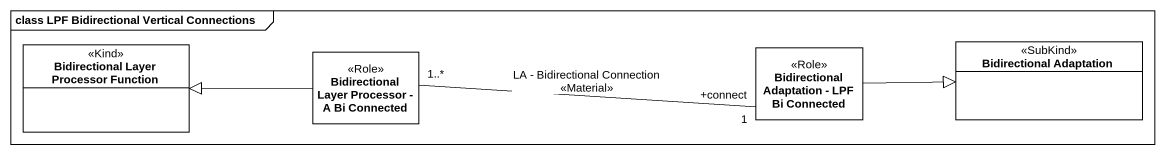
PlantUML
@startuml
mainframe class LPF Bidirectional Vertical Connections
hide circle
hide empty members
class "Bidirectional Layer Processor Function" as Bidirectional_Layer <<Kind>>
class "Bidirectional Adaptation - LPF Bi Connected" as Bidirectional_Adaptation <<Role>>
class "Bidirectional Adaptation" as Bidirectional_Adaptation_2 <<SubKind>>
class "Bidirectional Layer Processor - A Bi Connected" as Bidirectional_Layer_2 <<Role>>
Bidirectional_Adaptation -right-|> Bidirectional_Adaptation_2
Bidirectional_Layer_2 -left-|> Bidirectional_Layer
Bidirectional_Layer_2 "1..*" -right- "+connect\n1" Bidirectional_Adaptation : LA - Bidirectional Connection\n<<Material>>
@enduml
